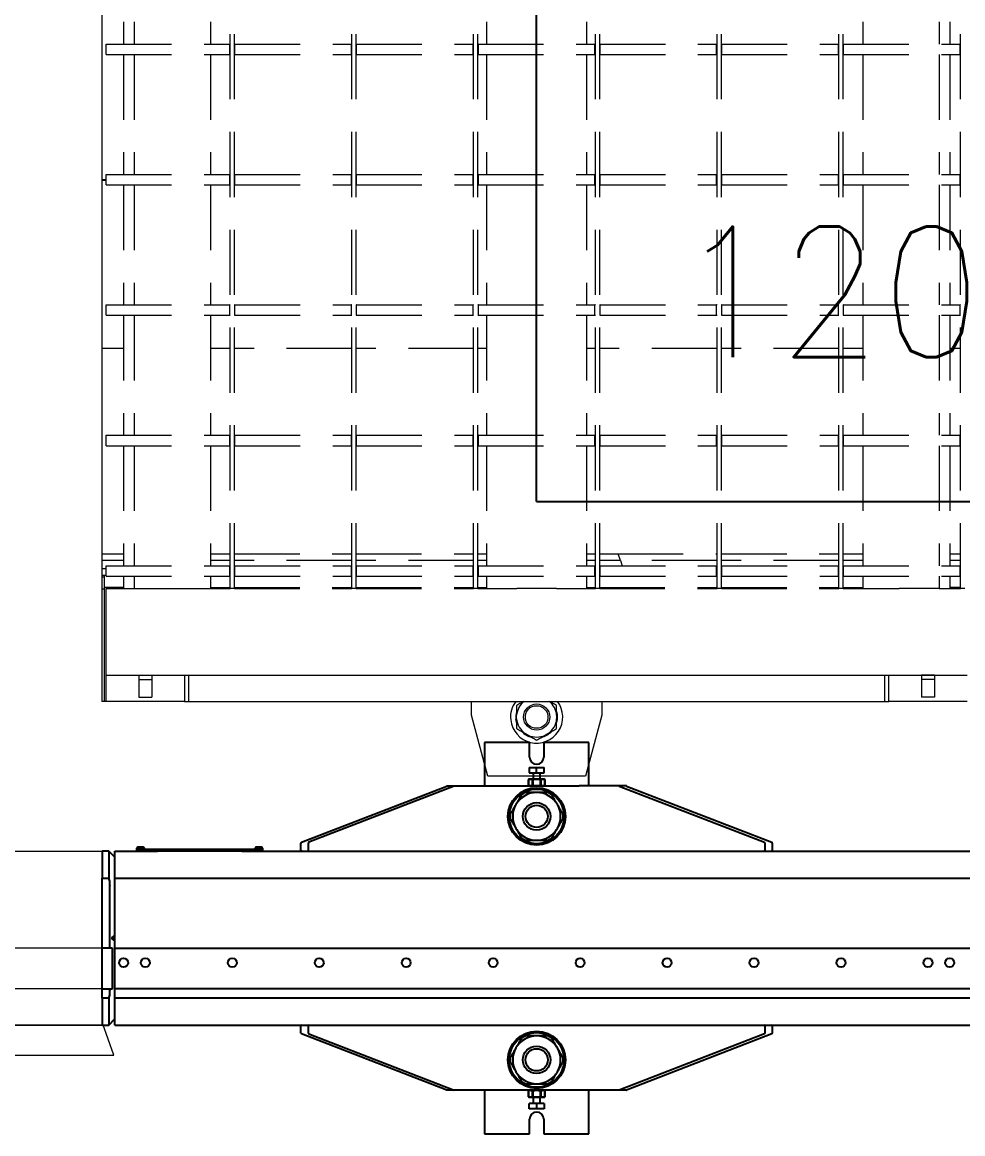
# Model space of a CAD drawing. Extents: x 28911 to 70911, y -59 to 29641.
# Drawn here: x 43681 to 44763, y 19035 to 20314 of the extents above; entities that cross this region are included whole.
import ezdxf

# ---------------------------------------------------------------- set-up
doc = ezdxf.new("R2010")
doc.units = 0
doc.header["$LTSCALE"] = 300
doc.header["$MEASUREMENT"] = 0
doc.linetypes.add('CONTINUA', pattern=[0])
doc.linetypes.add('HIDDEN', pattern=[0.375, 0.25, -0.125])
doc.layers.add('23 CONTINUA 0.35', color=4, linetype='Continuous', lineweight=35)
doc.layers.add('31 NASCOSTA 0.18', color=3, linetype='HIDDEN', lineweight=18)
doc.layers.add('QUOTE', color=7, linetype='Continuous')
doc.styles.get("Standard").update_dxf_attribs({"font": 'STANDARD'})

# ---------------------------------------------------------------- blocks, each defined once
blk = doc.blocks.new('A$C46c43aaa')
at = {"layer": '31 NASCOSTA 0.18', "color": 7, "linetype": 'CONTINUA'}
for p, q in [((-6000, 1730), (-6000, -1730)), ((-5997.5, -1599), (-5997.5, -1730)), ((-5995, -1692.9), (-5995, -1607.1)), ((-5995, -1700), (-5995, -1692.9)), ((-5995, -1700), (-5005, -1700)), ((-5995, -1730), (-5995, -1700)), ((-5957.5, -1700), (-5942.5, -1700)), ((-5957.5, -1700), (-5957.5, -1705)), ((-5942.5, -1700), (-5942.5, -1705)), ((-5905, -1700), (-5905, -1730)), ((-5900, -1730), (-5900, -1700)), ((-5100, -1700), (-5100, -1730)), ((-5095, -1730), (-5095, -1700)), ((-5042.5, -1700), (-5057.5, -1700)), ((-5057.5, -1700), (-5057.5, -1705)), ((-5042.5, -1700), (-5042.5, -1705)), ((-5957.5, -1705), (-5957.5, -1725)), ((-5957.5, -1705), (-5942.5, -1705)), ((-5942.5, -1705), (-5942.5, -1725)), ((-5042.5, -1705), (-5057.5, -1705)), ((-5057.5, -1705), (-5057.5, -1725)), ((-5042.5, -1705), (-5042.5, -1725)), ((-5957.5, -1725), (-5942.5, -1725)), ((-5042.5, -1725), (-5057.5, -1725)), ((-5997.5, -1730), (-6000, -1730)), ((-5995, -1730), (-5997.5, -1730)), ((-5905, -1730), (-5995, -1730)), ((-5905, -1730), (-5900, -1730)), ((-5900, -1730), (-5100, -1730)), ((-5575, -1746), (-5575, -1730)), ((-5517.1, -1731.1), (-5515.9, -1730)), ((-5425, -1730), (-5425, -1746)), ((-5100, -1730), (-5095, -1730)), ((-5005, -1730), (-5095, -1730)), ((-5556.2, -1816), (-5575, -1746)), ((-5523, -1750.1), (-5523, -1745.9)), ((-5477, -1745.9), (-5477, -1750.1)), ((-5425, -1746), (-5443.8, -1816)), ((-5509.7, -1769), (-5513.3, -1766.9)), ((-5486.7, -1766.9), (-5490.3, -1769)), ((-5443.8, -1816), (-5556.2, -1816))]:
    blk.add_line(p, q, dxfattribs=at)
at = {"layer": '31 NASCOSTA 0.18', "color": 253}
for p, q in [((-5852.5, -1600), (-5852.5, 1600)), ((-5847.5, -1600), (-5847.5, 1600)), ((-5712.5, -1600), (-5712.5, 1600)), ((-5707.5, -1600), (-5707.5, 1600)), ((-5572.5, -1600), (-5572.5, 1600)), ((-5567.5, -1600), (-5567.5, 1600)), ((-5432.5, -1600), (-5432.5, 1600)), ((-5427.5, -1600), (-5427.5, 1600)), ((-5292.5, -1600), (-5292.5, 1600)), ((-5287.5, -1600), (-5287.5, 1600)), ((-5152.5, -1600), (-5152.5, 1600)), ((-5147.5, -1600), (-5147.5, 1600)), ((-5012.5, -1600), (-5012.5, 1600)), ((-5975, -836), (-5975, -974)), ((-5963, -836), (-5963, -974)), ((-5875, -836), (-5875, -974)), ((-5557.5, -836), (-5557.5, -974)), ((-5442.5, -836), (-5442.5, -974)), ((-5125, -836), (-5125, -974)), ((-5037, -836), (-5037, -974)), ((-5025, -836), (-5025, -974)), ((-5995, -986), (-5995, -974)), ((-5995, -974), (-5853, -974)), ((-5853, -986), (-5853, -974)), ((-5852.5, -974), (-5853, -974)), ((-5847, -974), (-5847.5, -974)), ((-5847, -986), (-5847, -974)), ((-5847, -974), (-5713, -974)), ((-5713, -986), (-5713, -974)), ((-5712.5, -974), (-5713, -974)), ((-5707, -974), (-5707.5, -974)), ((-5707, -986), (-5707, -974)), ((-5707, -974), (-5573, -974)), ((-5573, -986), (-5573, -974)), ((-5572.5, -974), (-5573, -974)), ((-5567, -974), (-5567.5, -974)), ((-5567, -986), (-5567, -974)), ((-5567, -974), (-5433, -974)), ((-5433, -986), (-5433, -974)), ((-5432.5, -974), (-5433, -974)), ((-5427, -974), (-5427.5, -974)), ((-5427, -986), (-5427, -974)), ((-5427, -974), (-5293, -974)), ((-5293, -986), (-5293, -974)), ((-5292.5, -974), (-5293, -974)), ((-5287, -974), (-5287.5, -974)), ((-5287, -986), (-5287, -974)), ((-5287, -974), (-5153, -974)), ((-5153, -986), (-5153, -974)), ((-5152.5, -974), (-5153, -974)), ((-5147, -974), (-5147.5, -974)), ((-5147, -986), (-5147, -974)), ((-5147, -974), (-5013, -974)), ((-5013, -986), (-5013, -974)), ((-5012.5, -974), (-5013, -974)), ((-5995, -986), (-5853, -986)), ((-5975, -986), (-5975, -1124)), ((-5963, -986), (-5963, -1124)), ((-5875, -986), (-5875, -1124)), ((-5853, -986), (-5852.5, -986)), ((-5847.5, -986), (-5847, -986)), ((-5847, -986), (-5713, -986)), ((-5713, -986), (-5712.5, -986)), ((-5707.5, -986), (-5707, -986)), ((-5707, -986), (-5573, -986)), ((-5573, -986), (-5572.5, -986)), ((-5567.5, -986), (-5567, -986)), ((-5567, -986), (-5433, -986)), ((-5557.5, -986), (-5557.5, -1124)), ((-5442.5, -986), (-5442.5, -1124)), ((-5433, -986), (-5432.5, -986)), ((-5427.5, -986), (-5427, -986)), ((-5427, -986), (-5293, -986)), ((-5293, -986), (-5292.5, -986)), ((-5287.5, -986), (-5287, -986)), ((-5287, -986), (-5153, -986)), ((-5153, -986), (-5152.5, -986)), ((-5147.5, -986), (-5147, -986)), ((-5147, -986), (-5013, -986)), ((-5125, -986), (-5125, -1124)), ((-5037, -986), (-5037, -1124)), ((-5025, -986), (-5025, -1124)), ((-5013, -986), (-5012.5, -986)), ((-5995, -1136), (-5995, -1124)), ((-5995, -1124), (-5853, -1124)), ((-5853, -1136), (-5853, -1124)), ((-5852.5, -1124), (-5853, -1124)), ((-5847, -1124), (-5847.5, -1124)), ((-5847, -1136), (-5847, -1124)), ((-5847, -1124), (-5713, -1124)), ((-5713, -1136), (-5713, -1124)), ((-5712.5, -1124), (-5713, -1124)), ((-5707, -1124), (-5707.5, -1124)), ((-5707, -1136), (-5707, -1124)), ((-5707, -1124), (-5573, -1124)), ((-5573, -1136), (-5573, -1124)), ((-5572.5, -1124), (-5573, -1124)), ((-5567, -1124), (-5567.5, -1124)), ((-5567, -1136), (-5567, -1124)), ((-5567, -1124), (-5433, -1124)), ((-5433, -1136), (-5433, -1124)), ((-5432.5, -1124), (-5433, -1124)), ((-5427, -1124), (-5427.5, -1124)), ((-5427, -1136), (-5427, -1124)), ((-5427, -1124), (-5293, -1124)), ((-5293, -1136), (-5293, -1124)), ((-5292.5, -1124), (-5293, -1124)), ((-5287, -1124), (-5287.5, -1124)), ((-5287, -1136), (-5287, -1124)), ((-5287, -1124), (-5153, -1124)), ((-5153, -1136), (-5153, -1124)), ((-5152.5, -1124), (-5153, -1124)), ((-5147, -1124), (-5147.5, -1124)), ((-5147, -1136), (-5147, -1124)), ((-5147, -1124), (-5013, -1124)), ((-5013, -1136), (-5013, -1124)), ((-5012.5, -1124), (-5013, -1124)), ((-5995, -1130.3), (-6000, -1130.3)), ((-5995, -1130.5), (-6000, -1130.5)), ((-5995, -1131), (-6000, -1131)), ((-5995, -1136), (-5853, -1136)), ((-5975, -1136), (-5975, -1274)), ((-5963, -1136), (-5963, -1274)), ((-5875, -1136), (-5875, -1274)), ((-5853, -1136), (-5852.5, -1136)), ((-5847.5, -1136), (-5847, -1136)), ((-5847, -1136), (-5713, -1136)), ((-5713, -1136), (-5712.5, -1136)), ((-5707.5, -1136), (-5707, -1136)), ((-5707, -1136), (-5573, -1136)), ((-5573, -1136), (-5572.5, -1136)), ((-5567.5, -1136), (-5567, -1136)), ((-5567, -1136), (-5433, -1136)), ((-5557.5, -1136), (-5557.5, -1274)), ((-5442.5, -1136), (-5442.5, -1274)), ((-5433, -1136), (-5432.5, -1136)), ((-5427.5, -1136), (-5427, -1136)), ((-5427, -1136), (-5293, -1136)), ((-5293, -1136), (-5292.5, -1136)), ((-5287.5, -1136), (-5287, -1136)), ((-5287, -1136), (-5153, -1136)), ((-5153, -1136), (-5152.5, -1136)), ((-5147.5, -1136), (-5147, -1136)), ((-5147, -1136), (-5013, -1136)), ((-5125, -1136), (-5125, -1274)), ((-5037, -1136), (-5037, -1274)), ((-5025, -1136), (-5025, -1274)), ((-5013, -1136), (-5012.5, -1136)), ((-5995, -1286), (-5995, -1274)), ((-5995, -1274), (-5853, -1274)), ((-5853, -1286), (-5853, -1274)), ((-5852.5, -1274), (-5853, -1274)), ((-5847, -1274), (-5847.5, -1274)), ((-5847, -1286), (-5847, -1274)), ((-5847, -1274), (-5713, -1274)), ((-5713, -1286), (-5713, -1274)), ((-5712.5, -1274), (-5713, -1274)), ((-5707, -1274), (-5707.5, -1274)), ((-5707, -1286), (-5707, -1274)), ((-5707, -1274), (-5573, -1274)), ((-5573, -1286), (-5573, -1274)), ((-5572.5, -1274), (-5573, -1274)), ((-5567, -1274), (-5567.5, -1274)), ((-5567, -1286), (-5567, -1274)), ((-5567, -1274), (-5433, -1274)), ((-5433, -1286), (-5433, -1274)), ((-5432.5, -1274), (-5433, -1274)), ((-5427, -1274), (-5427.5, -1274)), ((-5427, -1286), (-5427, -1274)), ((-5427, -1274), (-5293, -1274)), ((-5293, -1286), (-5293, -1274)), ((-5292.5, -1274), (-5293, -1274)), ((-5287, -1274), (-5287.5, -1274)), ((-5287, -1286), (-5287, -1274)), ((-5287, -1274), (-5153, -1274)), ((-5153, -1286), (-5153, -1274)), ((-5152.5, -1274), (-5153, -1274)), ((-5147, -1274), (-5147.5, -1274)), ((-5147, -1286), (-5147, -1274)), ((-5147, -1274), (-5013, -1274)), ((-5013, -1286), (-5013, -1274)), ((-5012.5, -1274), (-5013, -1274)), ((-5995, -1286), (-5853, -1286)), ((-5975, -1286), (-5975, -1424)), ((-5963, -1286), (-5963, -1424)), ((-5875, -1286), (-5875, -1424)), ((-5853, -1286), (-5852.5, -1286)), ((-5847.5, -1286), (-5847, -1286)), ((-5847, -1286), (-5713, -1286)), ((-5713, -1286), (-5712.5, -1286)), ((-5707.5, -1286), (-5707, -1286)), ((-5707, -1286), (-5573, -1286)), ((-5573, -1286), (-5572.5, -1286)), ((-5567.5, -1286), (-5567, -1286)), ((-5567, -1286), (-5433, -1286)), ((-5557.5, -1286), (-5557.5, -1424)), ((-5442.5, -1286), (-5442.5, -1424)), ((-5433, -1286), (-5432.5, -1286)), ((-5427.5, -1286), (-5427, -1286)), ((-5427, -1286), (-5293, -1286)), ((-5293, -1286), (-5292.5, -1286)), ((-5287.5, -1286), (-5287, -1286)), ((-5287, -1286), (-5153, -1286)), ((-5153, -1286), (-5152.5, -1286)), ((-5147.5, -1286), (-5147, -1286)), ((-5147, -1286), (-5013, -1286)), ((-5125, -1286), (-5125, -1424)), ((-5037, -1286), (-5037, -1424)), ((-5025, -1286), (-5025, -1424)), ((-5013, -1286), (-5012.5, -1286)), ((-5975, -1324), (-6000, -1324)), ((-5852.5, -1324), (-5875, -1324)), ((-5712.5, -1324), (-5847.5, -1324)), ((-5572.5, -1324), (-5707.5, -1324)), ((-5557.5, -1324), (-5567.5, -1324)), ((-5432.5, -1324), (-5442.5, -1324)), ((-5292.5, -1324), (-5427.5, -1324)), ((-5152.5, -1324), (-5287.5, -1324)), ((-5125, -1324), (-5147.5, -1324)), ((-5012.5, -1324), (-5025, -1324)), ((-5995, -1436), (-5995, -1424)), ((-5995, -1424), (-5853, -1424)), ((-5853, -1436), (-5853, -1424)), ((-5852.5, -1424), (-5853, -1424)), ((-5847, -1424), (-5847.5, -1424)), ((-5847, -1436), (-5847, -1424)), ((-5847, -1424), (-5713, -1424)), ((-5713, -1436), (-5713, -1424)), ((-5712.5, -1424), (-5713, -1424)), ((-5707, -1424), (-5707.5, -1424)), ((-5707, -1436), (-5707, -1424)), ((-5707, -1424), (-5573, -1424)), ((-5573, -1436), (-5573, -1424)), ((-5572.5, -1424), (-5573, -1424)), ((-5567, -1424), (-5567.5, -1424)), ((-5567, -1436), (-5567, -1424)), ((-5567, -1424), (-5433, -1424)), ((-5433, -1436), (-5433, -1424)), ((-5432.5, -1424), (-5433, -1424)), ((-5427, -1424), (-5427.5, -1424)), ((-5427, -1436), (-5427, -1424)), ((-5427, -1424), (-5293, -1424)), ((-5293, -1436), (-5293, -1424)), ((-5292.5, -1424), (-5293, -1424)), ((-5287, -1424), (-5287.5, -1424)), ((-5287, -1436), (-5287, -1424)), ((-5287, -1424), (-5153, -1424)), ((-5153, -1436), (-5153, -1424)), ((-5152.5, -1424), (-5153, -1424)), ((-5147, -1424), (-5147.5, -1424)), ((-5147, -1436), (-5147, -1424)), ((-5147, -1424), (-5013, -1424)), ((-5013, -1436), (-5013, -1424)), ((-5012.5, -1424), (-5013, -1424)), ((-5995, -1436), (-5853, -1436)), ((-5975, -1436), (-5975, -1574)), ((-5963, -1436), (-5963, -1574)), ((-5875, -1436), (-5875, -1574)), ((-5853, -1436), (-5852.5, -1436)), ((-5847.5, -1436), (-5847, -1436)), ((-5847, -1436), (-5713, -1436)), ((-5713, -1436), (-5712.5, -1436)), ((-5707.5, -1436), (-5707, -1436)), ((-5707, -1436), (-5573, -1436)), ((-5573, -1436), (-5572.5, -1436)), ((-5567.5, -1436), (-5567, -1436)), ((-5567, -1436), (-5433, -1436)), ((-5557.5, -1436), (-5557.5, -1574)), ((-5442.5, -1436), (-5442.5, -1574)), ((-5433, -1436), (-5432.5, -1436)), ((-5427.5, -1436), (-5427, -1436)), ((-5427, -1436), (-5293, -1436)), ((-5293, -1436), (-5292.5, -1436)), ((-5287.5, -1436), (-5287, -1436)), ((-5287, -1436), (-5153, -1436)), ((-5153, -1436), (-5152.5, -1436)), ((-5147.5, -1436), (-5147, -1436)), ((-5147, -1436), (-5013, -1436)), ((-5125, -1436), (-5125, -1574)), ((-5037, -1436), (-5037, -1574)), ((-5025, -1436), (-5025, -1574)), ((-5013, -1436), (-5012.5, -1436)), ((-6000, -1560.3), (-5975, -1560.3)), ((-5975, -1568.1), (-6000, -1568.1)), ((-5875, -1560.3), (-5852.5, -1560.3)), ((-5852.5, -1568.1), (-5875, -1568.1)), ((-5847.5, -1560.3), (-5712.5, -1560.3)), ((-5712.5, -1568.1), (-5847.5, -1568.1)), ((-5707.5, -1560.3), (-5572.5, -1560.3)), ((-5572.5, -1568.1), (-5707.5, -1568.1)), ((-5567.5, -1560.3), (-5557.5, -1560.3)), ((-5557.5, -1568.1), (-5567.5, -1568.1)), ((-5442.5, -1560.3), (-5432.5, -1560.3)), ((-5432.5, -1568.1), (-5442.5, -1568.1)), ((-5427.5, -1560.3), (-5406.4, -1560.3)), ((-5403.6, -1568.1), (-5427.5, -1568.1)), ((-5403.6, -1568.1), (-5406.4, -1560.3)), ((-5406.4, -1560.3), (-5292.5, -1560.3)), ((-5292.5, -1568.1), (-5403.6, -1568.1)), ((-5403.6, -1568.1), (-5401.5, -1574)), ((-5287.5, -1560.3), (-5152.5, -1560.3)), ((-5152.5, -1568.1), (-5287.5, -1568.1)), ((-5147.5, -1560.3), (-5125, -1560.3)), ((-5125, -1568.1), (-5147.5, -1568.1)), ((-5025, -1560.3), (-5012.5, -1560.3)), ((-5012.5, -1568.1), (-5025, -1568.1)), ((-6000, -1577.2), (-5995, -1577.2)), ((-6000, -1585), (-5995, -1585)), ((-5997.5, -1585), (-5997.5, -1599)), ((-5995, -1586), (-5995, -1574)), ((-5995, -1574), (-5853, -1574)), ((-5853, -1586), (-5853, -1574)), ((-5852.5, -1574), (-5853, -1574)), ((-5847, -1574), (-5847.5, -1574)), ((-5847, -1586), (-5847, -1574)), ((-5847, -1574), (-5713, -1574)), ((-5713, -1586), (-5713, -1574)), ((-5712.5, -1574), (-5713, -1574)), ((-5707, -1574), (-5707.5, -1574)), ((-5707, -1586), (-5707, -1574)), ((-5707, -1574), (-5573, -1574)), ((-5573, -1586), (-5573, -1574)), ((-5572.5, -1574), (-5573, -1574)), ((-5567, -1574), (-5567.5, -1574)), ((-5567, -1586), (-5567, -1574)), ((-5567, -1574), (-5433, -1574)), ((-5433, -1586), (-5433, -1574)), ((-5432.5, -1574), (-5433, -1574)), ((-5427, -1574), (-5427.5, -1574)), ((-5427, -1586), (-5427, -1574)), ((-5427, -1574), (-5293, -1574)), ((-5293, -1586), (-5293, -1574)), ((-5292.5, -1574), (-5293, -1574)), ((-5287, -1574), (-5287.5, -1574)), ((-5287, -1586), (-5287, -1574)), ((-5287, -1574), (-5153, -1574)), ((-5153, -1586), (-5153, -1574)), ((-5152.5, -1574), (-5153, -1574)), ((-5147, -1574), (-5147.5, -1574)), ((-5147, -1586), (-5147, -1574)), ((-5147, -1574), (-5013, -1574)), ((-5013, -1586), (-5013, -1574)), ((-5012.5, -1574), (-5013, -1574)), ((-5997.5, -1587), (-6000, -1587)), ((-5995, -1586), (-5853, -1586)), ((-5975, -1586), (-5975, -1600)), ((-5963, -1586), (-5963, -1600)), ((-5875, -1586), (-5875, -1600)), ((-5853, -1586), (-5852.5, -1586)), ((-5847.5, -1586), (-5847, -1586)), ((-5847, -1586), (-5713, -1586)), ((-5713, -1586), (-5712.5, -1586)), ((-5707.5, -1586), (-5707, -1586)), ((-5707, -1586), (-5573, -1586)), ((-5573, -1586), (-5572.5, -1586)), ((-5567.5, -1586), (-5567, -1586)), ((-5567, -1586), (-5433, -1586)), ((-5557.5, -1586), (-5557.5, -1600)), ((-5442.5, -1586), (-5442.5, -1600)), ((-5433, -1586), (-5432.5, -1586)), ((-5427.5, -1586), (-5427, -1586)), ((-5427, -1586), (-5293, -1586)), ((-5293, -1586), (-5292.5, -1586)), ((-5287.5, -1586), (-5287, -1586)), ((-5287, -1586), (-5153, -1586)), ((-5153, -1586), (-5152.5, -1586)), ((-5147.5, -1586), (-5147, -1586)), ((-5147, -1586), (-5013, -1586)), ((-5125, -1586), (-5125, -1600)), ((-5037, -1586), (-5037, -1600)), ((-5025, -1586), (-5025, -1600)), ((-5013, -1586), (-5012.5, -1586)), ((-5997.5, -1601), (-6000, -1601)), ((-5975, -1599), (-5997.5, -1599)), ((-5995, -1600), (-5963, -1600)), ((-5995, -1607.1), (-5995, -1600)), ((-5963, -1600), (-5939.4, -1600)), ((-5939.4, -1600), (-5916.7, -1600)), ((-5916.7, -1600), (-5852.5, -1600)), ((-5875, -1599), (-5852.5, -1599)), ((-5847.5, -1600), (-5852.5, -1600)), ((-5847.5, -1599), (-5712.5, -1599)), ((-5847.5, -1600), (-5712.5, -1600)), ((-5707.5, -1600), (-5712.5, -1600)), ((-5707.5, -1599), (-5572.5, -1599)), ((-5707.5, -1600), (-5572.5, -1600)), ((-5567.5, -1600), (-5572.5, -1600)), ((-5567.5, -1599), (-5557.5, -1599)), ((-5567.5, -1600), (-5522.8, -1600)), ((-5477.2, -1600), (-5522.8, -1600)), ((-5477.2, -1600), (-5432.5, -1600)), ((-5442.5, -1599), (-5432.5, -1599)), ((-5427.5, -1600), (-5432.5, -1600)), ((-5427.5, -1599), (-5292.5, -1599)), ((-5427.5, -1600), (-5292.5, -1600)), ((-5287.5, -1600), (-5292.5, -1600)), ((-5287.5, -1599), (-5152.5, -1599)), ((-5287.5, -1600), (-5152.5, -1600)), ((-5147.5, -1600), (-5152.5, -1600)), ((-5147.5, -1599), (-5125, -1599)), ((-5147.5, -1600), (-5083.3, -1600)), ((-5060.6, -1600), (-5083.3, -1600)), ((-5037, -1600), (-5060.6, -1600)), ((-5037, -1600), (-5012.5, -1600)), ((-5012.5, -1599), (-5025, -1599)), ((-5007.5, -1600), (-5012.5, -1600))]:
    blk.add_line(p, q, dxfattribs=at)
at = {"layer": '31 NASCOSTA 0.18', "color": 7, "linetype": 'CONTINUA', "flags": 128}
for points in [[(-5484.1, -1730), (-5483.1, -1731), (-5482.9, -1731.2)], [(-5523.2, -1754.3), (-5523.3, -1753.6), (-5523.8, -1750.7)]]:
    blk.add_lwpolyline(points, dxfattribs=at)
at = {"layer": '31 NASCOSTA 0.18', "color": 7, "linetype": 'CONTINUA'}
for radius in [15, 13]:
    blk.add_circle((-5500, -1748), radius, dxfattribs=at)
for radius, start, end in [(30, 143.1301, 186.4252), (30, 186.4252, 36.8699), (23.1, 128.7922, 174.8284), (23.1, 5.1716, 51.2078), (24, 164.8613, 186.4252), (23.1, 185.1716, 234.8284), (23.1, 305.1716, 354.8284), (24, 344.8616, 15.2291), (24, 224.4822, 256.3361), (23.1, 245.1716, 294.8284), (24, 283.4464, 315.352)]:
    blk.add_arc((-5500, -1748), radius, start, end, dxfattribs=at)
for points, knots in [([(-5514.8, -1730), (-5515.9, -1730.6), (-5518.7, -1732.2), (-5521.4, -1733.8), (-5523, -1734.7)], [0, 0, 0, 0, 0.403896, 1, 1, 1, 1]), ([(-5523, -1734.7), (-5523, -1736.5), (-5523, -1740.2), (-5523, -1744), (-5523, -1745.9)], [0, 0, 0, 0, 0.496994, 1, 1, 1, 1]), ([(-5477, -1734.7), (-5478.6, -1733.8), (-5481.3, -1732.3), (-5484, -1730.7), (-5485.2, -1730)], [0, 0, 0, 0, 0.588288, 1, 1, 1, 1]), ([(-5477, -1745.9), (-5477, -1744), (-5477, -1740.2), (-5477, -1736.6), (-5477, -1734.7)], [0, 0, 0, 0, 0.496394, 1, 1, 1, 1]), ([(-5523, -1750.1), (-5523, -1752), (-5523, -1755.8), (-5523, -1759.4), (-5523, -1761.3)], [0, 0, 0, 0, 0.496394, 1, 1, 1, 1]), ([(-5477, -1761.3), (-5477, -1759.5), (-5477, -1755.8), (-5477, -1752), (-5477, -1750.1)], [0, 0, 0, 0, 0.496994, 1, 1, 1, 1]), ([(-5523, -1761.3), (-5521.4, -1762.2), (-5518.2, -1764), (-5515, -1765.9), (-5513.3, -1766.9)], [0, 0, 0, 0, 0.496994, 1, 1, 1, 1]), ([(-5486.7, -1766.9), (-5485.1, -1765.9), (-5481.8, -1764), (-5478.6, -1762.2), (-5477, -1761.3)], [0, 0, 0, 0, 0.496394, 1, 1, 1, 1]), ([(-5509.7, -1769), (-5508.1, -1769.9), (-5504.8, -1771.8), (-5501.6, -1773.6), (-5500, -1774.6)], [0, 0, 0, 0, 0.496394, 1, 1, 1, 1]), ([(-5500, -1774.6), (-5498.4, -1773.6), (-5495.2, -1771.8), (-5492, -1769.9), (-5490.3, -1769)], [0, 0, 0, 0, 0.496994, 1, 1, 1, 1])]:
    blk.add_open_spline(points, degree=3, knots=knots, dxfattribs=at)
blk = doc.blocks.new('A$C140b60f8')
at = {"layer": '31 NASCOSTA 0.18', "color": 7, "linetype": 'CONTINUA'}
for p, q in [((-6000, 97.8), (0, 97.8)), ((0, 97.8), (0, -102.2)), ((0, -13.8), (-1000, -13.8)), ((0, -60.4), (-1000, -60.4)), ((0, -102.2), (-6000, -102.2)), ((-6000, -102.2), (0, -102.2)), ((0, -97.8), (0.7, -99.8)), ((13.8, -136.8), (0.7, -99.8)), ((-986.2, -136.8), (13.8, -136.8))]:
    blk.add_line(p, q, dxfattribs=at)
blk = doc.blocks.new('*U74')
at = {"color": 1, "linetype": 'CONTINUA', "ltscale": 5}
for q in [(-12000, 1500), (0, -1500)]:
    blk.add_line((-12000, -1500), q, dxfattribs=at)
at = {"layer": 'QUOTE', "color": 1, "insert": (-11839, -1184), "char_height": 150, "width": 1465.556, "attachment_point": 1}
blk.add_mtext('12000x3000', dxfattribs=at)
blk = doc.blocks.new('A$C32be2113')
at = {"color": 7, "linetype": 'Continuous', "lineweight": 25}
for p, q in [((-3560, 283.3), (-3560, 233.3)), ((-3508.2, 283.3), (-3560, 283.3)), ((-3508.2, 266.5), (-3508.2, 283.3)), ((-3491.8, 283.3), (-3491.8, 266.5)), ((-3440, 283.3), (-3491.8, 283.3)), ((-3440, 233.3), (-3440, 283.3)), ((-3508.5, 254.7), (-3508.5, 248.3)), ((-3508.5, 254.7), (-3500, 254.7)), ((-3508.5, 248.3), (-3500, 248.3)), ((-3504.1, 248.3), (-3504.1, 241.3)), ((-3500, 248.3), (-3500, 254.7)), ((-3500, 254.7), (-3491.5, 254.7)), ((-3500, 248.3), (-3491.5, 248.3)), ((-3495.9, 241.3), (-3495.9, 248.3)), ((-3491.5, 248.3), (-3491.5, 254.7)), ((-3770.4, 168.5), (-3603.4, 233.2)), ((-3595, 233.2), (-3761.9, 168.5)), ((-3603.1, 233.3), (-3594.7, 233.3)), ((-3594.7, 233.3), (-3549, 233.3)), ((-3549, 233.3), (-3540.6, 233.3)), ((-3540.6, 233.3), (-3459.4, 233.3)), ((-3508.5, 241.3), (-3509.4, 240.8)), ((-3509.4, 240.8), (-3507.4, 241.3)), ((-3509.4, 240.8), (-3509.4, 233.8)), ((-3509.4, 233.8), (-3509.4, 240.8)), ((-3509.4, 240.8), (-3509.4, 240.8)), ((-3509.4, 233.8), (-3508.5, 233.3)), ((-3507.4, 233.3), (-3509.4, 233.8)), ((-3509.4, 233.8), (-3509.4, 233.8)), ((-3507.4, 241.3), (-3508.5, 241.3)), ((-3507.4, 241.3), (-3505.3, 240.8)), ((-3500, 241.3), (-3507.4, 241.3)), ((-3505.3, 233.8), (-3507.4, 233.3)), ((-3505.3, 240.8), (-3504.1, 240.8)), ((-3505.3, 240.8), (-3505.3, 233.8)), ((-3505.3, 233.8), (-3504.1, 233.8)), ((-3504.1, 240.8), (-3500, 241.3)), ((-3504.1, 233.8), (-3504.1, 240.8)), ((-3500, 233.3), (-3504.1, 233.8)), ((-3500, 241.3), (-3495.9, 240.8)), ((-3492.6, 241.3), (-3500, 241.3)), ((-3495.9, 233.8), (-3500, 233.3)), ((-3495.9, 240.8), (-3495.9, 233.8)), ((-3495.9, 240.8), (-3494.7, 240.8)), ((-3495.9, 233.8), (-3494.7, 233.8)), ((-3494.7, 240.8), (-3492.6, 241.3)), ((-3494.7, 233.8), (-3494.7, 240.8)), ((-3492.6, 233.3), (-3494.7, 233.8)), ((-3492.6, 241.3), (-3490.6, 240.8)), ((-3491.5, 241.3), (-3492.6, 241.3)), ((-3490.6, 233.8), (-3492.6, 233.3)), ((-3490.6, 240.8), (-3491.5, 241.3)), ((-3491.5, 233.3), (-3490.6, 233.8)), ((-3490.6, 233.8), (-3490.6, 240.8)), ((-3490.6, 240.8), (-3490.6, 233.8)), ((-3490.6, 240.8), (-3490.6, 240.8)), ((-3490.6, 233.8), (-3490.6, 233.8)), ((-3459.4, 233.3), (-3451, 233.3)), ((-3405.3, 233.3), (-3451, 233.3)), ((-3396.9, 233.3), (-3405.3, 233.3)), ((-3405, 233.2), (-3238.1, 168.5)), ((-3396.6, 233.2), (-3229.6, 168.5)), ((-3771, 159.3), (-3771, 167.6)), ((-3762.5, 159.3), (-3762.5, 167.6)), ((-3237.5, 167.6), (-3237.5, 159.3)), ((-3229, 167.6), (-3229, 159.3)), ((-3992, 158.3), (-3999.8, 158.3)), ((-3999.8, 158.3), (-3999.8, 127.2)), ((-3992, 158.3), (-3992, 127.2)), ((-3985, 151.3), (-3992, 158.3)), ((-3985, 127.2), (-3985, 158.3)), ((-3985, 158.3), (-3950.7, 158.3)), ((-3960.2, 161.8), (-3960.2, 160.3)), ((-3950.8, 161.8), (-3960.2, 161.8)), ((-3960, 160.3), (-3960.2, 160.3)), ((-3960, 160.3), (-3960, 158.3)), ((-3936, 160.3), (-3960, 160.3)), ((-3950.8, 160.3), (-3950.8, 161.8)), ((-3950.7, 158.3), (-3936, 158.3)), ((-3839, 160.3), (-3936, 160.3)), ((-3839, 158.3), (-3936, 158.3)), ((-3815, 160.3), (-3839, 160.3)), ((-3839, 158.3), (-3824.3, 158.3)), ((-3824.3, 158.3), (-1175.7, 158.3)), ((-3824.2, 161.8), (-3824.2, 160.3)), ((-3814.7, 161.8), (-3824.2, 161.8)), ((-3814.7, 160.3), (-3815, 160.3)), ((-3815, 158.3), (-3815, 160.3)), ((-3814.7, 160.3), (-3814.7, 161.8)), ((-3999.8, 46.6), (-3999.8, 127.2)), ((-3999.8, 127.2), (-3992, 127.2)), ((-3991, 46.6), (-3991, 118.3)), ((-3985, 46.6), (-3985, 127.2)), ((-3985, 127.2), (-1015, 127.2)), ((-3985.8, 56.3), (-3985.8, 60.3)), ((-3991, 46.6), (-3999.8, 46.6)), ((-3999.8, 0), (-3999.8, 46.6)), ((-3987.9, 46.6), (-3991, 46.6)), ((-3987.9, 0), (-3987.9, 46.6)), ((-3985, 46.6), (-3000, 46.6)), ((-3985, 0), (-3985, 46.6)), ((-3999.8, 0), (-3991, 0)), ((-3999.8, -10.6), (-3999.8, 0)), ((-3992, -10.6), (-3999.8, -10.6)), ((-3999.8, -10.6), (-3999.8, -41.7)), ((-3992, -10.6), (-3992, -41.7)), ((-3991, -1.7), (-3991, 0)), ((-3991, 0), (-3987.9, 0)), ((-3000, 0), (-3985, 0)), ((-3985, -10.6), (-3985, 0)), ((-1015, -10.6), (-3985, -10.6)), ((-3985, -41.7), (-3985, -10.6)), ((-3992, -41.7), (-3985, -34.7)), ((-3999.8, -41.7), (-3992, -41.7)), ((-3985, -41.7), (-1015, -41.7)), ((-3771, -51), (-3771, -42.7)), ((-3762.5, -51), (-3762.5, -42.7)), ((-3237.5, -42.7), (-3237.5, -51)), ((-3229, -42.7), (-3229, -51)), ((-3603.4, -116.6), (-3770.4, -51.9)), ((-3761.9, -51.9), (-3595, -116.6)), ((-3238.1, -51.9), (-3405, -116.6)), ((-3229.6, -51.9), (-3396.6, -116.6)), ((-3594.7, -116.7), (-3603.1, -116.7)), ((-3549, -116.7), (-3594.7, -116.7)), ((-3560, -116.7), (-3560, -166.7)), ((-3540.6, -116.7), (-3549, -116.7)), ((-3459.4, -116.7), (-3540.6, -116.7)), ((-3508.5, -116.7), (-3509.4, -117.2)), ((-3509.4, -117.2), (-3507.4, -116.7)), ((-3509.4, -117.2), (-3509.4, -124.2)), ((-3509.4, -124.2), (-3509.4, -117.2)), ((-3509.4, -117.2), (-3509.4, -117.2)), ((-3509.4, -124.2), (-3508.5, -124.7)), ((-3507.4, -124.7), (-3509.4, -124.2)), ((-3509.4, -124.2), (-3509.4, -124.2)), ((-3508.5, -124.7), (-3507.4, -124.7)), ((-3507.4, -116.7), (-3505.3, -117.2)), ((-3505.3, -124.2), (-3507.4, -124.7)), ((-3507.4, -124.7), (-3500, -124.7)), ((-3504.1, -117.2), (-3505.3, -117.2)), ((-3505.3, -117.2), (-3505.3, -124.2)), ((-3504.1, -124.2), (-3505.3, -124.2)), ((-3504.1, -117.2), (-3500, -116.7)), ((-3504.1, -124.2), (-3504.1, -117.2)), ((-3500, -124.7), (-3504.1, -124.2)), ((-3504.1, -124.7), (-3504.1, -131.7)), ((-3500, -116.7), (-3495.9, -117.2)), ((-3495.9, -124.2), (-3500, -124.7)), ((-3500, -124.7), (-3492.6, -124.7)), ((-3495.9, -117.2), (-3495.9, -124.2)), ((-3494.7, -117.2), (-3495.9, -117.2)), ((-3494.7, -124.2), (-3495.9, -124.2)), ((-3495.9, -131.7), (-3495.9, -124.7)), ((-3494.7, -117.2), (-3492.6, -116.7)), ((-3494.7, -124.2), (-3494.7, -117.2)), ((-3492.6, -124.7), (-3494.7, -124.2)), ((-3492.6, -116.7), (-3490.6, -117.2)), ((-3490.6, -124.2), (-3492.6, -124.7)), ((-3492.6, -124.7), (-3491.5, -124.7)), ((-3490.6, -117.2), (-3491.5, -116.7)), ((-3491.5, -124.7), (-3490.6, -124.2)), ((-3490.6, -124.2), (-3490.6, -117.2)), ((-3490.6, -117.2), (-3490.6, -124.2)), ((-3490.6, -117.2), (-3490.6, -117.2)), ((-3490.6, -124.2), (-3490.6, -124.2)), ((-3451, -116.7), (-3459.4, -116.7)), ((-3405.3, -116.7), (-3451, -116.7)), ((-3440, -166.7), (-3440, -116.7)), ((-3396.9, -116.7), (-3405.3, -116.7)), ((-3508.5, -138.1), (-3508.5, -131.7)), ((-3500, -131.7), (-3508.5, -131.7)), ((-3500, -138.1), (-3508.5, -138.1)), ((-3500, -131.7), (-3500, -138.1)), ((-3491.5, -131.7), (-3500, -131.7)), ((-3491.5, -138.1), (-3500, -138.1)), ((-3491.5, -131.7), (-3491.5, -138.1)), ((-3508.2, -166.7), (-3508.2, -150)), ((-3491.8, -150), (-3491.8, -166.7)), ((-3560, -166.7), (-3508.2, -166.7)), ((-3491.8, -166.7), (-3440, -166.7))]:
    blk.add_line(p, q, dxfattribs=at)
for centre, radius in [((-3500, 198.3), 33), ((-3500, 198.3), 31.5), ((-3500, 198.3), 15.8), ((-3500, 198.3), 15.8), ((-3500, 198.3), 12.8), ((-3975, 30), 5.1), ((-3950, 30), 5.1), ((-3850, 30), 5.1), ((-3750, 30), 5.1), ((-3650, 30), 5.1), ((-3550, 30), 5.1), ((-3450, 30), 5.1), ((-3350, 30), 5.1), ((-3250, 30), 5.1), ((-3150, 30), 5.1), ((-3050, 30), 5.1), ((-3025, 30), 5.1), ((-3500, -81.7), 33), ((-3500, -81.7), 31.5), ((-3500, -81.7), 15.8), ((-3500, -81.7), 15.8), ((-3500, -81.7), 12.8)]:
    blk.add_circle(centre, radius, dxfattribs=at)
for centre, radius, start, end in [((-3500, 266.5), 8.25, 180, 0), ((-3603.1, 232.5), 0.83, 90.0509, 111.2656), ((-3594.7, 232.5), 0.83, 90.0509, 111.2656), ((-3405.3, 232.5), 0.83, 68.7344, 89.9491), ((-3396.9, 232.5), 0.83, 68.7344, 89.9491), ((-3500, 198.3), 27.5, 90, 150), ((-3500, 198.3), 30.4, 115.2098, 124.7902), ((-3500, 198.3), 27.5, 30, 90), ((-3500, 198.3), 30.4, 55.2098, 64.7902), ((-3500, 198.3), 27.5, 150, 210), ((-3500, 198.3), 27.5, 330, 30), ((-3500, 198.3), 30.4, 175.2098, 184.7902), ((-3500, 198.3), 30.4, 355.2098, 4.7902), ((-3500, 198.3), 27.5, 210, 270), ((-3500, 198.3), 27.5, 270, 330), ((-3770, 167.6), 0.998, 113.1168, 181.4669), ((-3761.5, 167.6), 0.998, 113.1168, 181.4669), ((-3500, 198.3), 30.4, 235.2098, 244.7902), ((-3500, 198.3), 30.4, 295.2098, 304.7902), ((-3238.5, 167.6), 0.998, 358.5331, 66.8832), ((-3230, 167.6), 0.998, 358.5331, 66.8832), ((-3955.5, 157), 6.75, 116.3541, 134.7), ((-3955.5, 157), 6.75, 45.3, 63.6648), ((-3819.5, 157), 6.75, 116.3541, 134.7), ((-3819.5, 157), 6.75, 45.3, 63.6648), ((-3770, 159.3), 0.957, 177.3247, 267.0479), ((-3761.6, 159.3), 0.957, 177.3247, 267.0479), ((-3238.4, 159.3), 0.957, 272.9521, 2.6753), ((-3230, 159.3), 0.957, 272.9521, 2.6753), ((-3986.5, 58.3), 2.1, 69.0752, 290.9248), ((-3770, -42.7), 0.957, 92.9521, 182.6753), ((-3770, -51), 0.998, 178.5331, 246.8832), ((-3761.6, -42.7), 0.957, 92.9521, 182.6753), ((-3761.5, -51), 0.998, 178.5331, 246.8832), ((-3238.4, -42.7), 0.957, 357.3247, 87.0479), ((-3238.5, -51), 0.998, 293.1168, 1.4669), ((-3230, -42.7), 0.957, 357.3247, 87.0479), ((-3230, -51), 0.998, 293.1168, 1.4669), ((-3500, -81.7), 27.5, 90, 150), ((-3500, -81.7), 30.4, 115.2098, 124.7902), ((-3500, -81.7), 27.5, 30, 90), ((-3500, -81.7), 30.4, 55.2098, 64.7902), ((-3500, -81.7), 27.5, 150, 210), ((-3500, -81.7), 27.5, 330, 30), ((-3500, -81.7), 30.4, 175.2098, 184.7902), ((-3500, -81.7), 30.4, 355.2098, 4.7902), ((-3500, -81.7), 27.5, 210, 270), ((-3500, -81.7), 27.5, 270, 330), ((-3500, -81.7), 30.4, 235.2098, 244.7902), ((-3500, -81.7), 30.4, 295.2098, 304.7902), ((-3603.1, -115.9), 0.83, 248.7344, 269.9491), ((-3594.7, -115.9), 0.83, 248.7344, 269.9491), ((-3405.3, -115.9), 0.83, 270.0509, 291.2656), ((-3396.9, -115.9), 0.83, 270.0509, 291.2656), ((-3500, -150), 8.25, 0, 180)]:
    blk.add_arc(centre, radius, start, end, dxfattribs=at)
for points, knots in [([(-3517.3, 223.3), (-3518.4, 221.4), (-3520.5, 217.7), (-3522.7, 214), (-3523.8, 212)], [0, 0, 0, 0, 0.49656, 1, 1, 1, 1]), ([(-3500, 225.8), (-3502.2, 225.8), (-3506.5, 225.8), (-3510.8, 225.8), (-3512.9, 225.8)], [0, 0, 0, 0, 0.496074, 1, 1, 1, 1]), ([(-3487.1, 225.8), (-3489.2, 225.8), (-3493.4, 225.8), (-3497.8, 225.8), (-3500, 225.8)], [0, 0, 0, 0, 0.49656, 1, 1, 1, 1]), ([(-3476.2, 212), (-3477.3, 213.9), (-3479.5, 217.7), (-3481.6, 221.4), (-3482.7, 223.3)], [0, 0, 0, 0, 0.496074, 1, 1, 1, 1]), ([(-3523.8, 212), (-3524.9, 210.2), (-3527.1, 206.4), (-3529.2, 202.7), (-3530.3, 200.8)], [0, 0, 0, 0, 0.496074, 1, 1, 1, 1]), ([(-3469.7, 200.8), (-3470.8, 202.7), (-3472.9, 206.4), (-3475.1, 210.1), (-3476.2, 212)], [0, 0, 0, 0, 0.49656, 1, 1, 1, 1]), ([(-3530.3, 195.8), (-3529.2, 193.9), (-3527.1, 190.2), (-3524.9, 186.5), (-3523.8, 184.5)], [0, 0, 0, 0, 0.4965601, 1, 1, 1, 1]), ([(-3476.2, 184.5), (-3475.1, 186.4), (-3472.9, 190.2), (-3470.8, 193.9), (-3469.7, 195.8)], [0, 0, 0, 0, 0.496074, 1, 1, 1, 1]), ([(-3523.8, 184.5), (-3522.7, 182.7), (-3520.5, 178.9), (-3518.4, 175.2), (-3517.3, 173.3)], [0, 0, 0, 0, 0.496074, 1, 1, 1, 1]), ([(-3482.7, 173.3), (-3481.6, 175.2), (-3479.5, 178.9), (-3477.3, 182.6), (-3476.2, 184.5)], [0, 0, 0, 0, 0.49656, 1, 1, 1, 1]), ([(-3512.9, 170.8), (-3510.8, 170.8), (-3506.6, 170.8), (-3502.2, 170.8), (-3500, 170.8)], [0, 0, 0, 0, 0.49656, 1, 1, 1, 1]), ([(-3500, 170.8), (-3497.8, 170.8), (-3493.5, 170.8), (-3489.2, 170.8), (-3487.1, 170.8)], [0, 0, 0, 0, 0.496074, 1, 1, 1, 1]), ([(-3952.5, 163), (-3952.5, 163), (-3952.6, 163), (-3953.1, 163), (-3953.9, 163), (-3954.8, 163), (-3955.9, 163), (-3956.8, 163), (-3957.7, 163), (-3958.3, 163), (-3958.5, 163), (-3958.5, 163), (-3958.5, 163), (-3958.5, 163)], [0, 0, 0, 0, 0.107332, 0.214664, 0.321997, 0.429329, 0.536661, 0.643993, 0.751325, 0.858658, 0.96599, 0.999625, 1, 1, 1, 1]), ([(-3816.5, 163), (-3816.5, 163), (-3816.6, 163), (-3817.1, 163), (-3817.9, 163), (-3818.8, 163), (-3819.9, 163), (-3820.8, 163), (-3821.7, 163), (-3822.3, 163), (-3822.5, 163), (-3822.5, 163), (-3822.5, 163), (-3822.5, 163)], [0, 0, 0, 0, 0.107332, 0.214664, 0.321997, 0.429329, 0.536661, 0.643993, 0.751325, 0.858658, 0.96599, 0.999625, 1, 1, 1, 1]), ([(-3992, 127.2), (-3991.7, 125.7), (-3991.1, 122.8), (-3991, 119.8), (-3991, 118.3)], [0, 0, 0, 0, 0.497066, 1, 1, 1, 1]), ([(-3985.8, 56.3), (-3985.6, 56.7), (-3985.3, 57.4), (-3985.2, 58.4), (-3985.4, 59.4), (-3985.6, 59.9), (-3985.8, 60.3)], [0, 0, 0, 0, 0.323931, 0.527338, 0.730871, 1, 1, 1, 1]), ([(-3991, -1.7), (-3991, -3.2), (-3991.1, -6.2), (-3991.7, -9.1), (-3992, -10.6)], [0, 0, 0, 0, 0.496914, 1, 1, 1, 1]), ([(-3517.3, -56.7), (-3518.4, -58.6), (-3520.5, -62.3), (-3522.7, -66), (-3523.8, -68)], [0, 0, 0, 0, 0.49656, 1, 1, 1, 1]), ([(-3500, -54.2), (-3502.2, -54.2), (-3506.5, -54.2), (-3510.8, -54.2), (-3512.9, -54.2)], [0, 0, 0, 0, 0.496074, 1, 1, 1, 1]), ([(-3487.1, -54.2), (-3489.2, -54.2), (-3493.4, -54.2), (-3497.8, -54.2), (-3500, -54.2)], [0, 0, 0, 0, 0.49656, 1, 1, 1, 1]), ([(-3476.2, -68), (-3477.3, -66.1), (-3479.5, -62.3), (-3481.6, -58.6), (-3482.7, -56.7)], [0, 0, 0, 0, 0.496074, 1, 1, 1, 1]), ([(-3523.8, -68), (-3524.9, -69.8), (-3527.1, -73.6), (-3529.2, -77.3), (-3530.3, -79.2)], [0, 0, 0, 0, 0.496074, 1, 1, 1, 1]), ([(-3469.7, -79.2), (-3470.8, -77.3), (-3472.9, -73.6), (-3475.1, -69.9), (-3476.2, -68)], [0, 0, 0, 0, 0.49656, 1, 1, 1, 1]), ([(-3530.3, -84.2), (-3529.2, -86.1), (-3527.1, -89.8), (-3524.9, -93.5), (-3523.8, -95.5)], [0, 0, 0, 0, 0.49656, 1, 1, 1, 1]), ([(-3476.2, -95.5), (-3475.1, -93.6), (-3472.9, -89.8), (-3470.8, -86.1), (-3469.7, -84.2)], [0, 0, 0, 0, 0.4960735, 1, 1, 1, 1]), ([(-3523.8, -95.5), (-3522.7, -97.3), (-3520.5, -101.1), (-3518.4, -104.8), (-3517.3, -106.7)], [0, 0, 0, 0, 0.496074, 1, 1, 1, 1]), ([(-3482.7, -106.7), (-3481.6, -104.8), (-3479.5, -101.1), (-3477.3, -97.4), (-3476.2, -95.5)], [0, 0, 0, 0, 0.49656, 1, 1, 1, 1]), ([(-3512.9, -109.2), (-3510.8, -109.2), (-3506.6, -109.2), (-3502.2, -109.2), (-3500, -109.2)], [0, 0, 0, 0, 0.49656, 1, 1, 1, 1]), ([(-3500, -109.2), (-3497.8, -109.2), (-3493.5, -109.2), (-3489.2, -109.2), (-3487.1, -109.2)], [0, 0, 0, 0, 0.496074, 1, 1, 1, 1])]:
    blk.add_open_spline(points, degree=3, knots=knots, dxfattribs=at)

msp = doc.modelspace()

# ---------------------------------------------------------------- block references
at = {"color": 8, "ltscale": 50}
msp.add_blockref('A$C32be2113', (47772.732, 19202.089), dxfattribs=at)
at = {"ltscale": 50}
msp.add_blockref('*U74', (56272.732, 21262.689), dxfattribs=at)
at = {"layer": '23 CONTINUA 0.35'}
for name, p in [('A$C46c43aaa', (49772.732, 21262.689)), ('A$C140b60f8', (43772.732, 19262.539))]:
    msp.add_blockref(name, p, dxfattribs=at)

doc.saveas('drawing.dxf')
